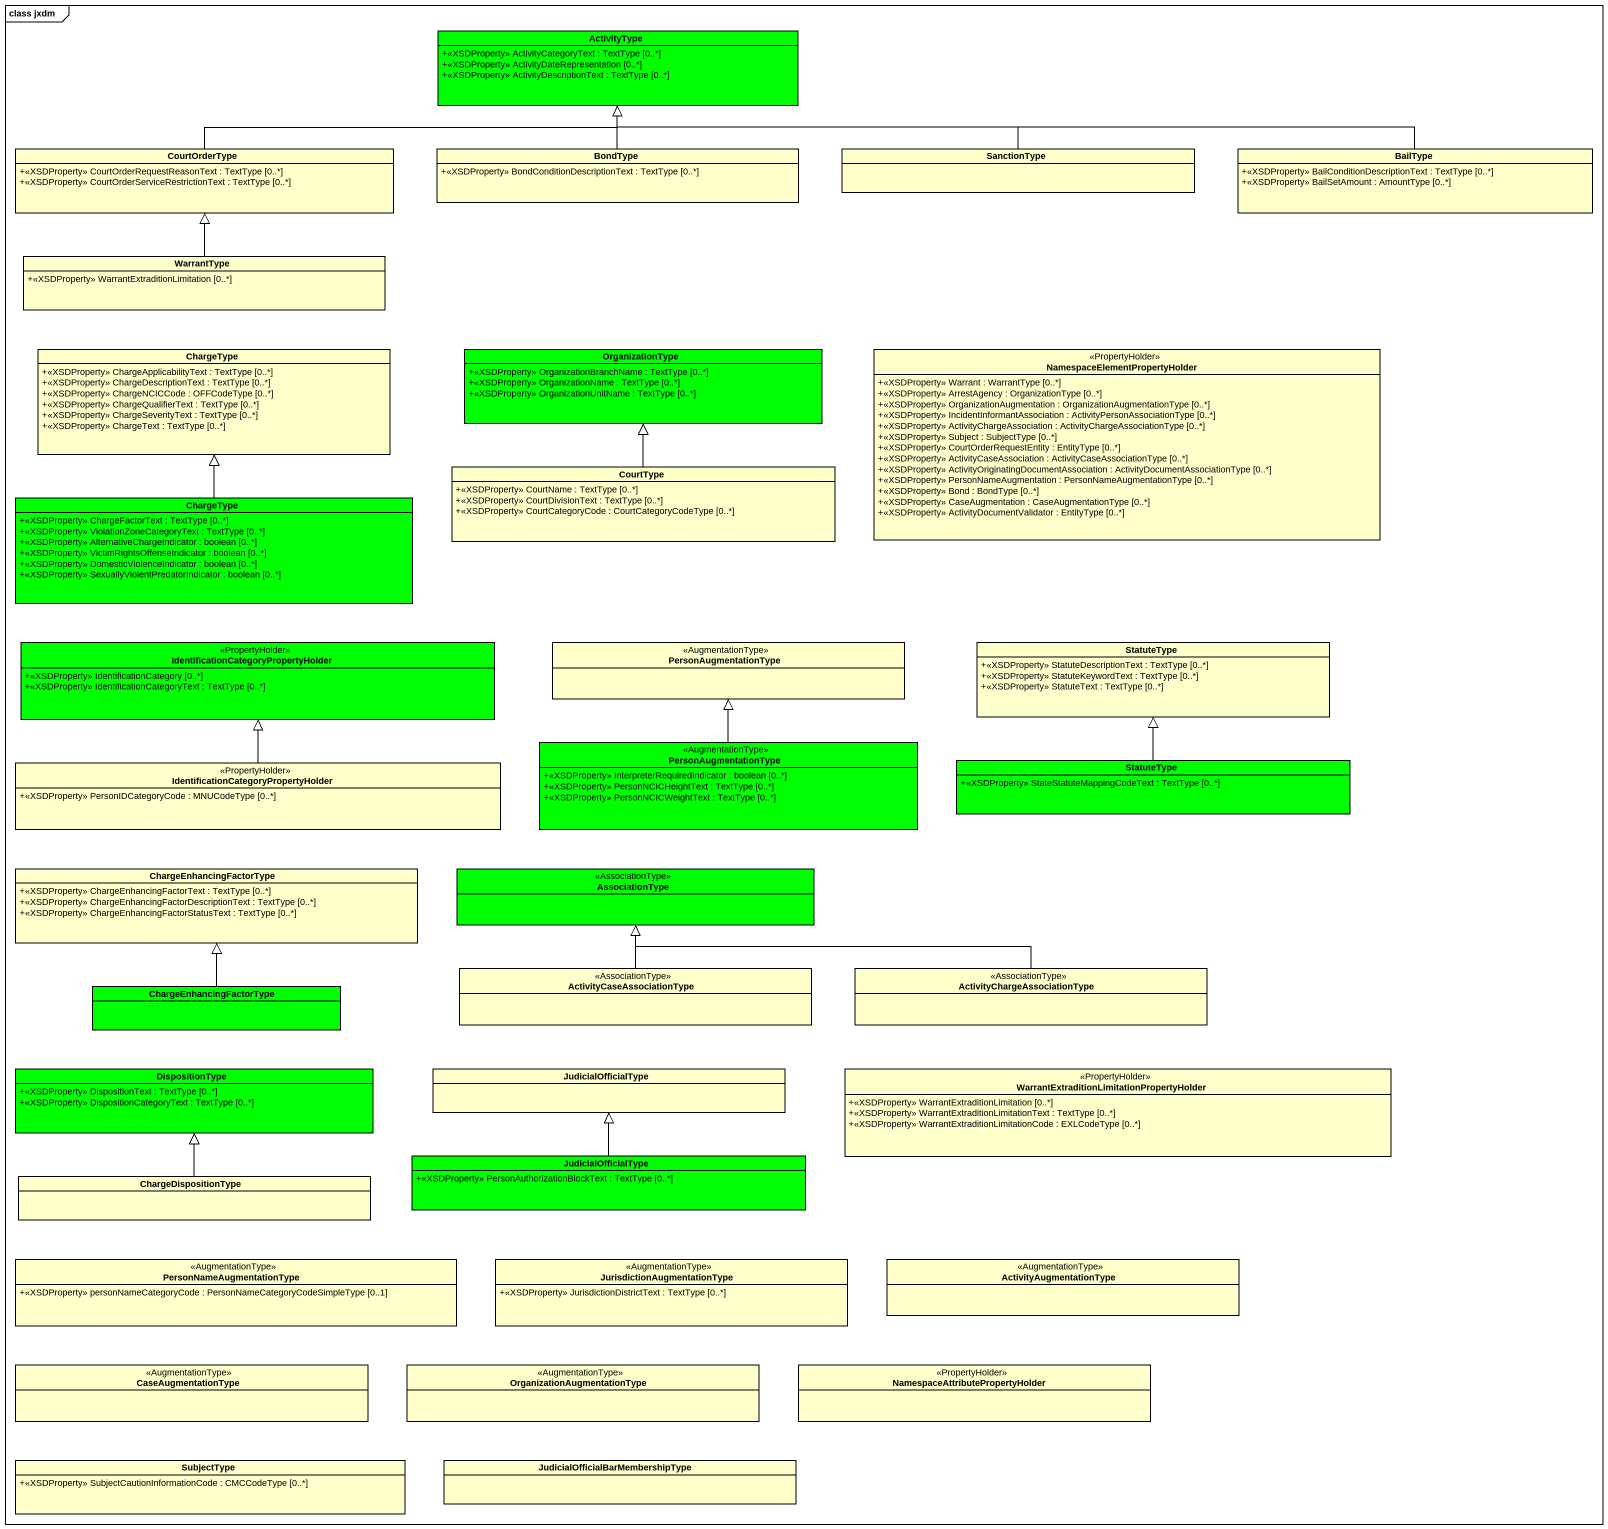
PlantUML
@startuml
mainframe class jxdm
hide circle
hide empty members
skinparam classAttributeIconSize 0
class ActivityType #00FF00 {
  +<<XSDProperty>> ActivityCategoryText : TextType [0..*]
  +<<XSDProperty>> ActivityDateRepresentation [0..*]
  +<<XSDProperty>> ActivityDescriptionText : TextType [0..*]
}
class CourtOrderType {
  +<<XSDProperty>> CourtOrderRequestReasonText : TextType [0..*]
  +<<XSDProperty>> CourtOrderServiceRestrictionText : TextType [0..*]
}
class BondType {
  +<<XSDProperty>> BondConditionDescriptionText : TextType [0..*]
}
class SanctionType
class BailType {
  +<<XSDProperty>> BailConditionDescriptionText : TextType [0..*]
  +<<XSDProperty>> BailSetAmount : AmountType [0..*]
}
class WarrantType {
  +<<XSDProperty>> WarrantExtraditionLimitation [0..*]
}
class ChargeType {
  +<<XSDProperty>> ChargeApplicabilityText : TextType [0..*]
  +<<XSDProperty>> ChargeDescriptionText : TextType [0..*]
  +<<XSDProperty>> ChargeNCICCode : OFFCodeType [0..*]
  +<<XSDProperty>> ChargeQualifierText : TextType [0..*]
  +<<XSDProperty>> ChargeSeverityText : TextType [0..*]
  +<<XSDProperty>> ChargeText : TextType [0..*]
}
class OrganizationType #00FF00 {
  +<<XSDProperty>> OrganizationBranchName : TextType [0..*]
  +<<XSDProperty>> OrganizationName : TextType [0..*]
  +<<XSDProperty>> OrganizationUnitName : TextType [0..*]
}
class "NamespaceElementPropertyHolder" as NamespaceElementPropertyHold <<PropertyHolder>> {
  +<<XSDProperty>> Warrant : WarrantType [0..*]
  +<<XSDProperty>> ArrestAgency : OrganizationType [0..*]
  +<<XSDProperty>> OrganizationAugmentation : OrganizationAugmentationType [0..*]
  +<<XSDProperty>> IncidentInformantAssociation : ActivityPersonAssociationType [0..*]
  +<<XSDProperty>> ActivityChargeAssociation : ActivityChargeAssociationType [0..*]
  +<<XSDProperty>> Subject : SubjectType [0..*]
  +<<XSDProperty>> CourtOrderRequestEntity : EntityType [0..*]
  +<<XSDProperty>> ActivityCaseAssociation : ActivityCaseAssociationType [0..*]
  +<<XSDProperty>> ActivityOriginatingDocumentAssociation : ActivityDocumentAssociationType [0..*]
  +<<XSDProperty>> PersonNameAugmentation : PersonNameAugmentationType [0..*]
  +<<XSDProperty>> Bond : BondType [0..*]
  +<<XSDProperty>> CaseAugmentation : CaseAugmentationType [0..*]
  +<<XSDProperty>> ActivityDocumentValidator : EntityType [0..*]
}
class CourtType {
  +<<XSDProperty>> CourtName : TextType [0..*]
  +<<XSDProperty>> CourtDivisionText : TextType [0..*]
  +<<XSDProperty>> CourtCategoryCode : CourtCategoryCodeType [0..*]
}
class "ChargeType" as ChargeType_2 #00FF00 {
  +<<XSDProperty>> ChargeFactorText : TextType [0..*]
  +<<XSDProperty>> ViolationZoneCategoryText : TextType [0..*]
  +<<XSDProperty>> AlternativeChargeIndicator : boolean [0..*]
  +<<XSDProperty>> VictimRightsOffenseIndicator : boolean [0..*]
  +<<XSDProperty>> DomesticViolenceIndicator : boolean [0..*]
  +<<XSDProperty>> SexuallyViolentPredatorIndicator : boolean [0..*]
}
class "IdentificationCategoryPropertyHolder" as IdentificationCategoryProper <<PropertyHolder>> #00FF00 {
  +<<XSDProperty>> IdentificationCategory [0..*]
  +<<XSDProperty>> IdentificationCategoryText : TextType [0..*]
}
class PersonAugmentationType <<AugmentationType>>
class StatuteType {
  +<<XSDProperty>> StatuteDescriptionText : TextType [0..*]
  +<<XSDProperty>> StatuteKeywordText : TextType [0..*]
  +<<XSDProperty>> StatuteText : TextType [0..*]
}
class "PersonAugmentationType" as PersonAugmentationType_2 <<AugmentationType>> #00FF00 {
  +<<XSDProperty>> InterpreterRequiredIndicator : boolean [0..*]
  +<<XSDProperty>> PersonNCICHeightText : TextType [0..*]
  +<<XSDProperty>> PersonNCICWeightText : TextType [0..*]
}
class "IdentificationCategoryPropertyHolder" as IdentificationCategoryProper_2 <<PropertyHolder>> {
  +<<XSDProperty>> PersonIDCategoryCode : MNUCodeType [0..*]
}
class "StatuteType" as StatuteType_2 #00FF00 {
  +<<XSDProperty>> StateStatuteMappingCodeText : TextType [0..*]
}
class ChargeEnhancingFactorType {
  +<<XSDProperty>> ChargeEnhancingFactorText : TextType [0..*]
  +<<XSDProperty>> ChargeEnhancingFactorDescriptionText : TextType [0..*]
  +<<XSDProperty>> ChargeEnhancingFactorStatusText : TextType [0..*]
}
class AssociationType <<AssociationType>> #00FF00
class ActivityCaseAssociationType <<AssociationType>>
class "ActivityChargeAssociationType" as ActivityChargeAssociationTyp <<AssociationType>>
class "ChargeEnhancingFactorType" as ChargeEnhancingFactorType_2 #00FF00
class DispositionType #00FF00 {
  +<<XSDProperty>> DispositionText : TextType [0..*]
  +<<XSDProperty>> DispositionCategoryText : TextType [0..*]
}
class JudicialOfficialType
class "WarrantExtraditionLimitationPropertyHolder" as WarrantExtraditionLimitation <<PropertyHolder>> {
  +<<XSDProperty>> WarrantExtraditionLimitation [0..*]
  +<<XSDProperty>> WarrantExtraditionLimitationText : TextType [0..*]
  +<<XSDProperty>> WarrantExtraditionLimitationCode : EXLCodeType [0..*]
}
class "JudicialOfficialType" as JudicialOfficialType_2 #00FF00 {
  +<<XSDProperty>> PersonAuthorizationBlockText : TextType [0..*]
}
class ChargeDispositionType
class PersonNameAugmentationType <<AugmentationType>> {
  +<<XSDProperty>> personNameCategoryCode : PersonNameCategoryCodeSimpleType [0..1]
}
class JurisdictionAugmentationType <<AugmentationType>> {
  +<<XSDProperty>> JurisdictionDistrictText : TextType [0..*]
}
class ActivityAugmentationType <<AugmentationType>>
class CaseAugmentationType <<AugmentationType>>
class OrganizationAugmentationType <<AugmentationType>>
class "NamespaceAttributePropertyHolder" as NamespaceAttributePropertyHo <<PropertyHolder>>
class SubjectType {
  +<<XSDProperty>> SubjectCautionInformationCode : CMCCodeType [0..*]
}
class "JudicialOfficialBarMembershipType" as JudicialOfficialBarMembershi
CourtOrderType -right-|> ActivityType
BondType -up-|> ActivityType
SanctionType -left-|> ActivityType
BailType -left-|> ActivityType
WarrantType -up-|> CourtOrderType
CourtType -up-|> OrganizationType
ChargeType_2 -up-|> ChargeType
PersonAugmentationType_2 -up-|> PersonAugmentationType
IdentificationCategoryProper_2 -up-|> IdentificationCategoryProper
StatuteType_2 -up-|> StatuteType
ActivityCaseAssociationType -up-|> AssociationType
ActivityChargeAssociationTyp -left-|> AssociationType
ChargeEnhancingFactorType_2 -up-|> ChargeEnhancingFactorType
JudicialOfficialType_2 -up-|> JudicialOfficialType
ChargeDispositionType -up-|> DispositionType
@enduml
